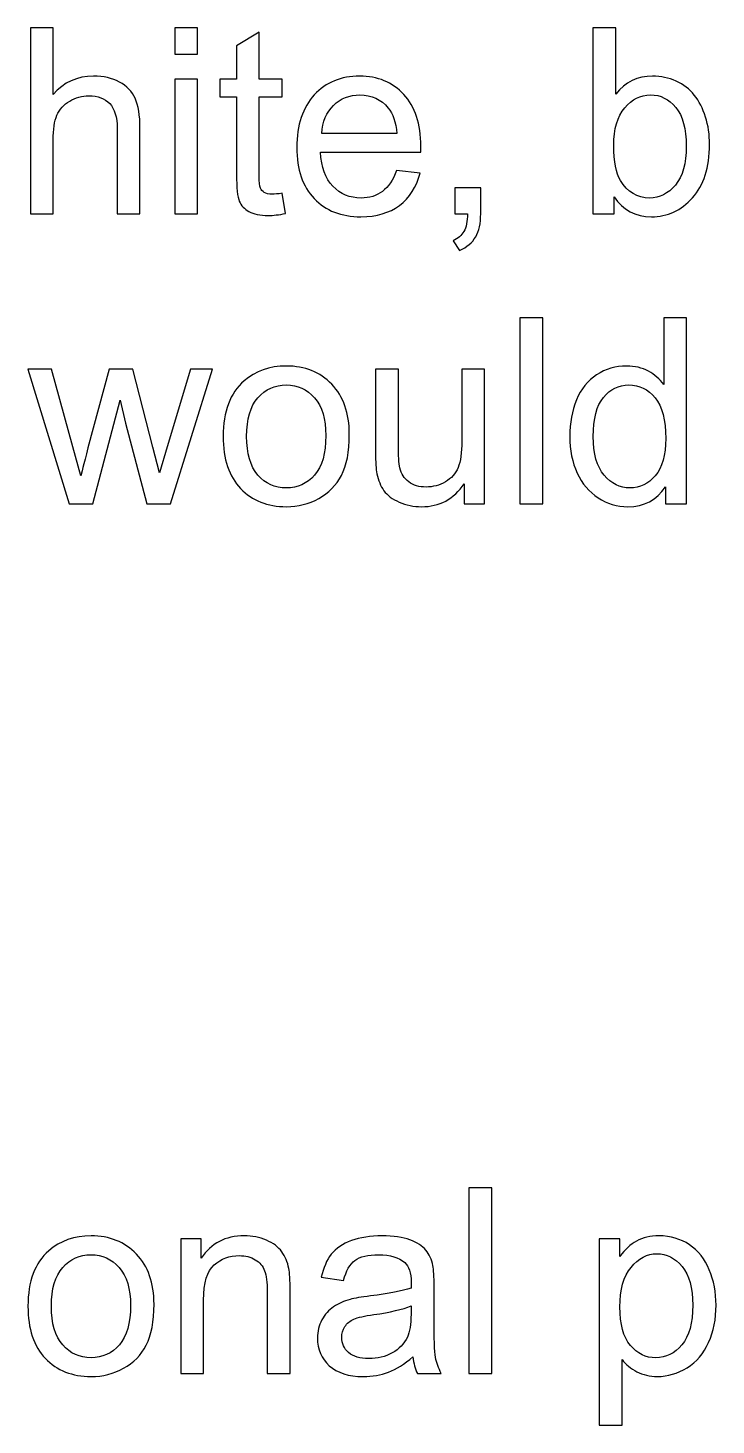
# Model space of a CAD drawing. Header units: centimetres. Extents: x -24.8 to 34.2, y -10 to 25.5.
# Drawn here: x 28.36 to 30.605, y 10.498 to 15.056 of the extents above; entities that cross this region are included whole.
import ezdxf

# ---------------------------------------------------------------- set-up
doc = ezdxf.new("R2010")
doc.units = ezdxf.units.CM
doc.header["$MEASUREMENT"] = 0
doc.layers.add('Layer 1', color=7, linetype='Continuous')

msp = doc.modelspace()

# ---------------------------------------------------------------- linework, layer by layer
at = {"layer": 'Layer 1', "color": 250}
for points, knots in [([(28.36784, 14.44979), (28.36784, 14.44979), (28.36784, 15.05586), (28.36784, 15.05586), (28.36784, 15.05586), (28.36784, 15.05586), (28.4422, 15.05586), (28.4422, 15.05586), (28.4422, 15.05586), (28.4422, 15.05586), (28.4422, 14.83841), (28.4422, 14.83841), (28.4422, 14.83841), (28.47692, 14.87862), (28.5208, 14.8988), (28.57372, 14.8988), (28.57372, 14.8988), (28.60617, 14.8988), (28.6344, 14.89231), (28.65839, 14.87947), (28.65839, 14.87947), (28.68237, 14.86677), (28.69959, 14.84899), (28.70989, 14.82641), (28.70989, 14.82641), (28.72019, 14.80384), (28.72541, 14.77096), (28.72541, 14.72806), (28.72541, 14.72806), (28.72541, 14.72806), (28.72541, 14.44979), (28.72541, 14.44979), (28.72541, 14.44979), (28.72541, 14.44979), (28.65091, 14.44979), (28.65091, 14.44979), (28.65091, 14.44979), (28.65091, 14.44979), (28.65091, 14.72806), (28.65091, 14.72806), (28.65091, 14.72806), (28.65091, 14.76517), (28.64286, 14.79226), (28.62678, 14.8092), (28.62678, 14.8092), (28.61069, 14.82613), (28.58783, 14.83474), (28.55834, 14.83474), (28.55834, 14.83474), (28.53632, 14.83474), (28.51558, 14.82895), (28.49611, 14.81752), (28.49611, 14.81752), (28.47664, 14.80609), (28.46281, 14.79057), (28.45462, 14.77096), (28.45462, 14.77096), (28.4463, 14.75148), (28.4422, 14.72439), (28.4422, 14.68996), (28.4422, 14.68996), (28.4422, 14.68996), (28.4422, 14.44979), (28.4422, 14.44979), (28.4422, 14.44979), (28.4422, 14.44979), (28.36784, 14.44979), (28.36784, 14.44979)], [0, 0, 0, 0, 0.0588235, 0.0588235, 0.0588235, 0.0588235, 0.1176471, 0.1176471, 0.1176471, 0.1176471, 0.1764706, 0.1764706, 0.1764706, 0.1764706, 0.2352941, 0.2352941, 0.2352941, 0.2352941, 0.2941176, 0.2941176, 0.2941176, 0.2941176, 0.3529412, 0.3529412, 0.3529412, 0.3529412, 0.4117647, 0.4117647, 0.4117647, 0.4117647, 0.4705882, 0.4705882, 0.4705882, 0.4705882, 0.5294118, 0.5294118, 0.5294118, 0.5294118, 0.5882353, 0.5882353, 0.5882353, 0.5882353, 0.6470588, 0.6470588, 0.6470588, 0.6470588, 0.7058824, 0.7058824, 0.7058824, 0.7058824, 0.7647059, 0.7647059, 0.7647059, 0.7647059, 0.8235294, 0.8235294, 0.8235294, 0.8235294, 0.8823529, 0.8823529, 0.8823529, 0.8823529, 0.9411765, 0.9411765, 0.9411765, 0.9411765, 1, 1, 1, 1]), ([(28.839, 14.9702), (28.839, 14.9702), (28.839, 15.05586), (28.839, 15.05586), (28.839, 15.05586), (28.839, 15.05586), (28.91351, 15.05586), (28.91351, 15.05586), (28.91351, 15.05586), (28.91351, 15.05586), (28.91351, 14.9702), (28.91351, 14.9702), (28.91351, 14.9702), (28.91351, 14.9702), (28.839, 14.9702), (28.839, 14.9702)], [0, 0, 0, 0, 0.25, 0.25, 0.25, 0.25, 0.5, 0.5, 0.5, 0.5, 0.75, 0.75, 0.75, 0.75, 1, 1, 1, 1]), ([(29.18924, 14.51639), (29.18924, 14.51639), (29.19996, 14.45064), (29.19996, 14.45064), (29.19996, 14.45064), (29.17908, 14.44626), (29.16031, 14.444), (29.1438, 14.444), (29.1438, 14.444), (29.11671, 14.444), (29.09582, 14.44824), (29.08086, 14.45685), (29.08086, 14.45685), (29.06605, 14.46531), (29.05561, 14.4766), (29.04954, 14.49057), (29.04954, 14.49057), (29.04347, 14.5044), (29.04037, 14.53375), (29.04037, 14.57834), (29.04037, 14.57834), (29.04037, 14.57834), (29.04037, 14.83093), (29.04037, 14.83093), (29.04037, 14.83093), (29.04037, 14.83093), (28.98576, 14.83093), (28.98576, 14.83093), (28.98576, 14.83093), (28.98576, 14.83093), (28.98576, 14.88878), (28.98576, 14.88878), (28.98576, 14.88878), (28.98576, 14.88878), (29.04037, 14.88878), (29.04037, 14.88878), (29.04037, 14.88878), (29.04037, 14.88878), (29.04037, 14.99758), (29.04037, 14.99758), (29.04037, 14.99758), (29.04037, 14.99758), (29.11445, 15.04217), (29.11445, 15.04217), (29.11445, 15.04217), (29.11445, 15.04217), (29.11445, 14.88878), (29.11445, 14.88878), (29.11445, 14.88878), (29.11445, 14.88878), (29.18924, 14.88878), (29.18924, 14.88878), (29.18924, 14.88878), (29.18924, 14.88878), (29.18924, 14.83093), (29.18924, 14.83093), (29.18924, 14.83093), (29.18924, 14.83093), (29.11445, 14.83093), (29.11445, 14.83093), (29.11445, 14.83093), (29.11445, 14.83093), (29.11445, 14.57425), (29.11445, 14.57425), (29.11445, 14.57425), (29.11445, 14.55294), (29.11572, 14.53939), (29.11826, 14.53333), (29.11826, 14.53333), (29.12094, 14.52726), (29.12517, 14.52246), (29.1311, 14.51879), (29.1311, 14.51879), (29.13703, 14.51527), (29.14549, 14.51343), (29.1565, 14.51343), (29.1565, 14.51343), (29.16483, 14.51343), (29.17569, 14.51442), (29.18924, 14.51639)], [0, 0, 0, 0, 0.05, 0.05, 0.05, 0.05, 0.1, 0.1, 0.1, 0.1, 0.15, 0.15, 0.15, 0.15, 0.2, 0.2, 0.2, 0.2, 0.25, 0.25, 0.25, 0.25, 0.3, 0.3, 0.3, 0.3, 0.35, 0.35, 0.35, 0.35, 0.4, 0.4, 0.4, 0.4, 0.45, 0.45, 0.45, 0.45, 0.5, 0.5, 0.5, 0.5, 0.55, 0.55, 0.55, 0.55, 0.6, 0.6, 0.6, 0.6, 0.65, 0.65, 0.65, 0.65, 0.7, 0.7, 0.7, 0.7, 0.75, 0.75, 0.75, 0.75, 0.8, 0.8, 0.8, 0.8, 0.85, 0.85, 0.85, 0.85, 0.9, 0.9, 0.9, 0.9, 0.95, 0.95, 0.95, 0.95, 1, 1, 1, 1]), ([(30.27197, 14.44979), (30.27197, 14.44979), (30.20297, 14.44979), (30.20297, 14.44979), (30.20297, 14.44979), (30.20297, 14.44979), (30.20297, 15.05586), (30.20297, 15.05586), (30.20297, 15.05586), (30.20297, 15.05586), (30.27733, 15.05586), (30.27733, 15.05586), (30.27733, 15.05586), (30.27733, 15.05586), (30.27733, 14.83968), (30.27733, 14.83968), (30.27733, 14.83968), (30.3088, 14.87905), (30.34887, 14.8988), (30.39756, 14.8988), (30.39756, 14.8988), (30.42465, 14.8988), (30.45019, 14.8933), (30.47432, 14.88243), (30.47432, 14.88243), (30.49845, 14.87157), (30.51821, 14.85619), (30.53387, 14.83657), (30.53387, 14.83657), (30.54939, 14.81682), (30.56167, 14.79311), (30.57042, 14.76517), (30.57042, 14.76517), (30.57931, 14.73737), (30.58368, 14.7076), (30.58368, 14.67599), (30.58368, 14.67599), (30.58368, 14.60064), (30.56505, 14.5425), (30.5278, 14.50144), (30.5278, 14.50144), (30.49069, 14.46037), (30.44596, 14.43991), (30.39389, 14.43991), (30.39389, 14.43991), (30.3421, 14.43991), (30.30146, 14.4615), (30.27197, 14.50482), (30.27197, 14.50482), (30.27197, 14.50482), (30.27197, 14.44979), (30.27197, 14.44979)], [0, 0, 0, 0, 0.0769231, 0.0769231, 0.0769231, 0.0769231, 0.1538462, 0.1538462, 0.1538462, 0.1538462, 0.2307692, 0.2307692, 0.2307692, 0.2307692, 0.3076923, 0.3076923, 0.3076923, 0.3076923, 0.3846154, 0.3846154, 0.3846154, 0.3846154, 0.4615385, 0.4615385, 0.4615385, 0.4615385, 0.5384615, 0.5384615, 0.5384615, 0.5384615, 0.6153846, 0.6153846, 0.6153846, 0.6153846, 0.6923077, 0.6923077, 0.6923077, 0.6923077, 0.7692308, 0.7692308, 0.7692308, 0.7692308, 0.8461538, 0.8461538, 0.8461538, 0.8461538, 0.9230769, 0.9230769, 0.9230769, 0.9230769, 1, 1, 1, 1]), ([(28.839, 14.44979), (28.839, 14.44979), (28.839, 14.88878), (28.839, 14.88878), (28.839, 14.88878), (28.839, 14.88878), (28.91351, 14.88878), (28.91351, 14.88878), (28.91351, 14.88878), (28.91351, 14.88878), (28.91351, 14.44979), (28.91351, 14.44979), (28.91351, 14.44979), (28.91351, 14.44979), (28.839, 14.44979), (28.839, 14.44979)], [0, 0, 0, 0, 0.25, 0.25, 0.25, 0.25, 0.5, 0.5, 0.5, 0.5, 0.75, 0.75, 0.75, 0.75, 1, 1, 1, 1]), ([(29.56247, 14.59118), (29.56247, 14.59118), (29.63938, 14.58173), (29.63938, 14.58173), (29.63938, 14.58173), (29.62724, 14.53671), (29.60481, 14.50186), (29.57207, 14.47702), (29.57207, 14.47702), (29.53919, 14.45233), (29.49728, 14.43991), (29.44634, 14.43991), (29.44634, 14.43991), (29.38213, 14.43991), (29.33119, 14.45967), (29.29366, 14.49918), (29.29366, 14.49918), (29.25598, 14.53869), (29.23721, 14.59415), (29.23721, 14.66555), (29.23721, 14.66555), (29.23721, 14.73949), (29.25626, 14.79678), (29.29422, 14.83756), (29.29422, 14.83756), (29.33232, 14.87834), (29.38157, 14.8988), (29.44225, 14.8988), (29.44225, 14.8988), (29.50095, 14.8988), (29.54893, 14.87876), (29.58604, 14.83883), (29.58604, 14.83883), (29.62329, 14.7989), (29.64192, 14.74259), (29.64192, 14.6702), (29.64192, 14.6702), (29.64192, 14.66569), (29.64178, 14.65906), (29.64149, 14.65031), (29.64149, 14.65031), (29.64149, 14.65031), (29.31412, 14.65031), (29.31412, 14.65031), (29.31412, 14.65031), (29.3168, 14.60205), (29.33049, 14.56508), (29.35504, 14.53954), (29.35504, 14.53954), (29.37959, 14.51385), (29.41007, 14.50101), (29.44676, 14.50101), (29.44676, 14.50101), (29.474, 14.50101), (29.49728, 14.50821), (29.51661, 14.5226), (29.51661, 14.5226), (29.53594, 14.53685), (29.55118, 14.55971), (29.56247, 14.59118)], [0, 0, 0, 0, 0.0666667, 0.0666667, 0.0666667, 0.0666667, 0.1333333, 0.1333333, 0.1333333, 0.1333333, 0.2, 0.2, 0.2, 0.2, 0.2666667, 0.2666667, 0.2666667, 0.2666667, 0.3333333, 0.3333333, 0.3333333, 0.3333333, 0.4, 0.4, 0.4, 0.4, 0.4666667, 0.4666667, 0.4666667, 0.4666667, 0.5333333, 0.5333333, 0.5333333, 0.5333333, 0.6, 0.6, 0.6, 0.6, 0.6666667, 0.6666667, 0.6666667, 0.6666667, 0.7333333, 0.7333333, 0.7333333, 0.7333333, 0.8, 0.8, 0.8, 0.8, 0.8666667, 0.8666667, 0.8666667, 0.8666667, 0.9333333, 0.9333333, 0.9333333, 0.9333333, 1, 1, 1, 1]), ([(29.31821, 14.71155), (29.31821, 14.71155), (29.56332, 14.71155), (29.56332, 14.71155), (29.56332, 14.71155), (29.56007, 14.74838), (29.55062, 14.77618), (29.53524, 14.79452), (29.53524, 14.79452), (29.51153, 14.82317), (29.48077, 14.83756), (29.44309, 14.83756), (29.44309, 14.83756), (29.40895, 14.83756), (29.38016, 14.82613), (29.35688, 14.80327), (29.35688, 14.80327), (29.33359, 14.78041), (29.32075, 14.74979), (29.31821, 14.71155)], [0, 0, 0, 0, 0.2, 0.2, 0.2, 0.2, 0.4, 0.4, 0.4, 0.4, 0.6, 0.6, 0.6, 0.6, 0.8, 0.8, 0.8, 0.8, 1, 1, 1, 1]), ([(30.27112, 14.6726), (30.27112, 14.61997), (30.27832, 14.58201), (30.29257, 14.55859), (30.29257, 14.55859), (30.316, 14.5202), (30.34775, 14.50101), (30.38768, 14.50101), (30.38768, 14.50101), (30.42028, 14.50101), (30.44836, 14.51512), (30.47206, 14.54349), (30.47206, 14.54349), (30.49577, 14.57171), (30.50762, 14.61376), (30.50762, 14.66978), (30.50762, 14.66978), (30.50762, 14.72707), (30.49619, 14.7694), (30.47347, 14.79664), (30.47347, 14.79664), (30.45076, 14.82387), (30.42324, 14.83756), (30.39107, 14.83756), (30.39107, 14.83756), (30.35847, 14.83756), (30.33039, 14.82345), (30.30668, 14.79523), (30.30668, 14.79523), (30.28298, 14.76701), (30.27112, 14.72608), (30.27112, 14.6726)], [0, 0, 0, 0, 0.125, 0.125, 0.125, 0.125, 0.25, 0.25, 0.25, 0.25, 0.375, 0.375, 0.375, 0.375, 0.5, 0.5, 0.5, 0.5, 0.625, 0.625, 0.625, 0.625, 0.75, 0.75, 0.75, 0.75, 0.875, 0.875, 0.875, 0.875, 1, 1, 1, 1]), ([(29.75226, 14.44979), (29.75226, 14.44979), (29.75226, 14.5346), (29.75226, 14.5346), (29.75226, 14.5346), (29.75226, 14.5346), (29.83707, 14.5346), (29.83707, 14.5346), (29.83707, 14.5346), (29.83707, 14.5346), (29.83707, 14.44979), (29.83707, 14.44979), (29.83707, 14.44979), (29.83707, 14.4186), (29.83157, 14.39349), (29.82056, 14.3743), (29.82056, 14.3743), (29.80941, 14.35525), (29.79191, 14.34043), (29.76807, 14.32985), (29.76807, 14.32985), (29.76807, 14.32985), (29.74732, 14.36174), (29.74732, 14.36174), (29.74732, 14.36174), (29.76299, 14.36865), (29.77456, 14.37881), (29.78204, 14.39208), (29.78204, 14.39208), (29.78951, 14.40548), (29.79361, 14.42467), (29.79445, 14.44979), (29.79445, 14.44979), (29.79445, 14.44979), (29.75226, 14.44979), (29.75226, 14.44979)], [0, 0, 0, 0, 0.1111111, 0.1111111, 0.1111111, 0.1111111, 0.2222222, 0.2222222, 0.2222222, 0.2222222, 0.3333333, 0.3333333, 0.3333333, 0.3333333, 0.4444444, 0.4444444, 0.4444444, 0.4444444, 0.5555556, 0.5555556, 0.5555556, 0.5555556, 0.6666667, 0.6666667, 0.6666667, 0.6666667, 0.7777778, 0.7777778, 0.7777778, 0.7777778, 0.8888889, 0.8888889, 0.8888889, 0.8888889, 1, 1, 1, 1]), ([(29.96479, 13.50393), (29.96479, 13.50393), (29.96479, 14.11), (29.96479, 14.11), (29.96479, 14.11), (29.96479, 14.11), (30.03915, 14.11), (30.03915, 14.11), (30.03915, 14.11), (30.03915, 14.11), (30.03915, 13.50393), (30.03915, 13.50393), (30.03915, 13.50393), (30.03915, 13.50393), (29.96479, 13.50393), (29.96479, 13.50393)], [0, 0, 0, 0, 0.25, 0.25, 0.25, 0.25, 0.5, 0.5, 0.5, 0.5, 0.75, 0.75, 0.75, 0.75, 1, 1, 1, 1]), ([(30.43934, 13.50393), (30.43934, 13.50393), (30.43934, 13.55939), (30.43934, 13.55939), (30.43934, 13.55939), (30.41154, 13.51578), (30.37062, 13.49405), (30.31657, 13.49405), (30.31657, 13.49405), (30.28158, 13.49405), (30.24941, 13.50365), (30.22005, 13.52298), (30.22005, 13.52298), (30.1907, 13.54217), (30.16799, 13.56912), (30.15176, 13.60384), (30.15176, 13.60384), (30.13567, 13.63841), (30.12763, 13.67806), (30.12763, 13.72307), (30.12763, 13.72307), (30.12763, 13.76682), (30.13497, 13.80661), (30.1495, 13.84231), (30.1495, 13.84231), (30.16418, 13.87801), (30.18605, 13.90539), (30.21526, 13.9243), (30.21526, 13.9243), (30.24447, 13.94335), (30.2772, 13.95294), (30.31333, 13.95294), (30.31333, 13.95294), (30.33972, 13.95294), (30.36328, 13.9473), (30.38388, 13.93615), (30.38388, 13.93615), (30.40463, 13.925), (30.42142, 13.91047), (30.4344, 13.89255), (30.4344, 13.89255), (30.4344, 13.89255), (30.4344, 14.11), (30.4344, 14.11), (30.4344, 14.11), (30.4344, 14.11), (30.50834, 14.11), (30.50834, 14.11), (30.50834, 14.11), (30.50834, 14.11), (30.50834, 13.50393), (30.50834, 13.50393), (30.50834, 13.50393), (30.50834, 13.50393), (30.43934, 13.50393), (30.43934, 13.50393)], [0, 0, 0, 0, 0.0714286, 0.0714286, 0.0714286, 0.0714286, 0.1428571, 0.1428571, 0.1428571, 0.1428571, 0.2142857, 0.2142857, 0.2142857, 0.2142857, 0.2857143, 0.2857143, 0.2857143, 0.2857143, 0.3571429, 0.3571429, 0.3571429, 0.3571429, 0.4285714, 0.4285714, 0.4285714, 0.4285714, 0.5, 0.5, 0.5, 0.5, 0.5714286, 0.5714286, 0.5714286, 0.5714286, 0.6428571, 0.6428571, 0.6428571, 0.6428571, 0.7142857, 0.7142857, 0.7142857, 0.7142857, 0.7857143, 0.7857143, 0.7857143, 0.7857143, 0.8571429, 0.8571429, 0.8571429, 0.8571429, 0.9285714, 0.9285714, 0.9285714, 0.9285714, 1, 1, 1, 1]), ([(28.99692, 13.7235), (28.99692, 13.80478), (29.0195, 13.86503), (29.06479, 13.90412), (29.06479, 13.90412), (29.10247, 13.93657), (29.14847, 13.95294), (29.2028, 13.95294), (29.2028, 13.95294), (29.2632, 13.95294), (29.31258, 13.93319), (29.35082, 13.89353), (29.35082, 13.89353), (29.38921, 13.85402), (29.40826, 13.79941), (29.40826, 13.72971), (29.40826, 13.72971), (29.40826, 13.67312), (29.39979, 13.62867), (29.38286, 13.59636), (29.38286, 13.59636), (29.36592, 13.5639), (29.34123, 13.53878), (29.30892, 13.52086), (29.30892, 13.52086), (29.27646, 13.50294), (29.24118, 13.49405), (29.2028, 13.49405), (29.2028, 13.49405), (29.14142, 13.49405), (29.09175, 13.51367), (29.05379, 13.55318), (29.05379, 13.55318), (29.01583, 13.59255), (28.99692, 13.64927), (28.99692, 13.7235)], [0, 0, 0, 0, 0.1111111, 0.1111111, 0.1111111, 0.1111111, 0.2222222, 0.2222222, 0.2222222, 0.2222222, 0.3333333, 0.3333333, 0.3333333, 0.3333333, 0.4444444, 0.4444444, 0.4444444, 0.4444444, 0.5555556, 0.5555556, 0.5555556, 0.5555556, 0.6666667, 0.6666667, 0.6666667, 0.6666667, 0.7777778, 0.7777778, 0.7777778, 0.7777778, 0.8888889, 0.8888889, 0.8888889, 0.8888889, 1, 1, 1, 1]), ([(28.49429, 13.50393), (28.49429, 13.50393), (28.35995, 13.94292), (28.35995, 13.94292), (28.35995, 13.94292), (28.35995, 13.94292), (28.43685, 13.94292), (28.43685, 13.94292), (28.43685, 13.94292), (28.43685, 13.94292), (28.5067, 13.68949), (28.5067, 13.68949), (28.5067, 13.68949), (28.5067, 13.68949), (28.53267, 13.59523), (28.53267, 13.59523), (28.53267, 13.59523), (28.5338, 13.60003), (28.54142, 13.63022), (28.55539, 13.68582), (28.55539, 13.68582), (28.55539, 13.68582), (28.62524, 13.94292), (28.62524, 13.94292), (28.62524, 13.94292), (28.62524, 13.94292), (28.70172, 13.94292), (28.70172, 13.94292), (28.70172, 13.94292), (28.70172, 13.94292), (28.76748, 13.68836), (28.76748, 13.68836), (28.76748, 13.68836), (28.76748, 13.68836), (28.78949, 13.6044), (28.78949, 13.6044), (28.78949, 13.6044), (28.78949, 13.6044), (28.81461, 13.68921), (28.81461, 13.68921), (28.81461, 13.68921), (28.81461, 13.68921), (28.88982, 13.94292), (28.88982, 13.94292), (28.88982, 13.94292), (28.88982, 13.94292), (28.96221, 13.94292), (28.96221, 13.94292), (28.96221, 13.94292), (28.96221, 13.94292), (28.82491, 13.50393), (28.82491, 13.50393), (28.82491, 13.50393), (28.82491, 13.50393), (28.74772, 13.50393), (28.74772, 13.50393), (28.74772, 13.50393), (28.74772, 13.50393), (28.67787, 13.76682), (28.67787, 13.76682), (28.67787, 13.76682), (28.67787, 13.76682), (28.6608, 13.84175), (28.6608, 13.84175), (28.6608, 13.84175), (28.6608, 13.84175), (28.57204, 13.50393), (28.57204, 13.50393), (28.57204, 13.50393), (28.57204, 13.50393), (28.49429, 13.50393), (28.49429, 13.50393)], [0, 0, 0, 0, 0.0555556, 0.0555556, 0.0555556, 0.0555556, 0.1111111, 0.1111111, 0.1111111, 0.1111111, 0.1666667, 0.1666667, 0.1666667, 0.1666667, 0.2222222, 0.2222222, 0.2222222, 0.2222222, 0.2777778, 0.2777778, 0.2777778, 0.2777778, 0.3333333, 0.3333333, 0.3333333, 0.3333333, 0.3888889, 0.3888889, 0.3888889, 0.3888889, 0.4444444, 0.4444444, 0.4444444, 0.4444444, 0.5, 0.5, 0.5, 0.5, 0.5555556, 0.5555556, 0.5555556, 0.5555556, 0.6111111, 0.6111111, 0.6111111, 0.6111111, 0.6666667, 0.6666667, 0.6666667, 0.6666667, 0.7222222, 0.7222222, 0.7222222, 0.7222222, 0.7777778, 0.7777778, 0.7777778, 0.7777778, 0.8333333, 0.8333333, 0.8333333, 0.8333333, 0.8888889, 0.8888889, 0.8888889, 0.8888889, 0.9444444, 0.9444444, 0.9444444, 0.9444444, 1, 1, 1, 1]), ([(29.78332, 13.50393), (29.78332, 13.50393), (29.78332, 13.56842), (29.78332, 13.56842), (29.78332, 13.56842), (29.74903, 13.51875), (29.70261, 13.49405), (29.64391, 13.49405), (29.64391, 13.49405), (29.61808, 13.49405), (29.59381, 13.49899), (29.57138, 13.50887), (29.57138, 13.50887), (29.54894, 13.51875), (29.53229, 13.53131), (29.52142, 13.54626), (29.52142, 13.54626), (29.51042, 13.56136), (29.5028, 13.57971), (29.49842, 13.60144), (29.49842, 13.60144), (29.49546, 13.61611), (29.49391, 13.63925), (29.49391, 13.671), (29.49391, 13.671), (29.49391, 13.671), (29.49391, 13.94292), (29.49391, 13.94292), (29.49391, 13.94292), (29.49391, 13.94292), (29.56827, 13.94292), (29.56827, 13.94292), (29.56827, 13.94292), (29.56827, 13.94292), (29.56827, 13.69951), (29.56827, 13.69951), (29.56827, 13.69951), (29.56827, 13.66056), (29.56982, 13.63446), (29.57279, 13.62091), (29.57279, 13.62091), (29.57758, 13.6013), (29.58746, 13.58606), (29.60256, 13.57477), (29.60256, 13.57477), (29.6178, 13.56362), (29.63657, 13.55812), (29.65886, 13.55812), (29.65886, 13.55812), (29.68116, 13.55812), (29.70204, 13.56376), (29.72166, 13.57519), (29.72166, 13.57519), (29.74127, 13.58662), (29.7551, 13.60228), (29.76314, 13.6219), (29.76314, 13.6219), (29.77133, 13.64165), (29.77542, 13.6703), (29.77542, 13.70769), (29.77542, 13.70769), (29.77542, 13.70769), (29.77542, 13.94292), (29.77542, 13.94292), (29.77542, 13.94292), (29.77542, 13.94292), (29.84979, 13.94292), (29.84979, 13.94292), (29.84979, 13.94292), (29.84979, 13.94292), (29.84979, 13.50393), (29.84979, 13.50393), (29.84979, 13.50393), (29.84979, 13.50393), (29.78332, 13.50393), (29.78332, 13.50393)], [0, 0, 0, 0, 0.0526316, 0.0526316, 0.0526316, 0.0526316, 0.1052632, 0.1052632, 0.1052632, 0.1052632, 0.1578947, 0.1578947, 0.1578947, 0.1578947, 0.2105263, 0.2105263, 0.2105263, 0.2105263, 0.2631579, 0.2631579, 0.2631579, 0.2631579, 0.3157895, 0.3157895, 0.3157895, 0.3157895, 0.3684211, 0.3684211, 0.3684211, 0.3684211, 0.4210526, 0.4210526, 0.4210526, 0.4210526, 0.4736842, 0.4736842, 0.4736842, 0.4736842, 0.5263158, 0.5263158, 0.5263158, 0.5263158, 0.5789474, 0.5789474, 0.5789474, 0.5789474, 0.6315789, 0.6315789, 0.6315789, 0.6315789, 0.6842105, 0.6842105, 0.6842105, 0.6842105, 0.7368421, 0.7368421, 0.7368421, 0.7368421, 0.7894737, 0.7894737, 0.7894737, 0.7894737, 0.8421053, 0.8421053, 0.8421053, 0.8421053, 0.8947368, 0.8947368, 0.8947368, 0.8947368, 0.9473684, 0.9473684, 0.9473684, 0.9473684, 1, 1, 1, 1]), ([(29.0734, 13.7235), (29.0734, 13.66719), (29.08568, 13.62514), (29.11023, 13.5972), (29.11023, 13.5972), (29.13479, 13.56912), (29.16569, 13.55515), (29.2028, 13.55515), (29.2028, 13.55515), (29.23977, 13.55515), (29.27053, 13.56926), (29.29509, 13.59734), (29.29509, 13.59734), (29.3195, 13.62543), (29.33177, 13.66832), (29.33177, 13.7259), (29.33177, 13.7259), (29.33177, 13.78022), (29.3195, 13.82143), (29.2948, 13.84937), (29.2948, 13.84937), (29.27011, 13.87731), (29.23949, 13.89128), (29.2028, 13.89128), (29.2028, 13.89128), (29.16569, 13.89128), (29.13479, 13.87731), (29.11023, 13.84951), (29.11023, 13.84951), (29.08568, 13.82171), (29.0734, 13.77966), (29.0734, 13.7235)], [0, 0, 0, 0, 0.125, 0.125, 0.125, 0.125, 0.25, 0.25, 0.25, 0.25, 0.375, 0.375, 0.375, 0.375, 0.5, 0.5, 0.5, 0.5, 0.625, 0.625, 0.625, 0.625, 0.75, 0.75, 0.75, 0.75, 0.875, 0.875, 0.875, 0.875, 1, 1, 1, 1]), ([(30.20411, 13.72307), (30.20411, 13.66677), (30.21596, 13.62472), (30.23967, 13.59692), (30.23967, 13.59692), (30.26338, 13.56912), (30.29132, 13.55515), (30.32363, 13.55515), (30.32363, 13.55515), (30.35608, 13.55515), (30.38374, 13.56856), (30.40646, 13.59509), (30.40646, 13.59509), (30.42918, 13.62162), (30.44061, 13.66226), (30.44061, 13.71686), (30.44061, 13.71686), (30.44061, 13.77698), (30.42904, 13.821), (30.4059, 13.84909), (30.4059, 13.84909), (30.38275, 13.87731), (30.35425, 13.89128), (30.32024, 13.89128), (30.32024, 13.89128), (30.28722, 13.89128), (30.25957, 13.87773), (30.23741, 13.85078), (30.23741, 13.85078), (30.21526, 13.82383), (30.20411, 13.78121), (30.20411, 13.72307)], [0, 0, 0, 0, 0.125, 0.125, 0.125, 0.125, 0.25, 0.25, 0.25, 0.25, 0.375, 0.375, 0.375, 0.375, 0.5, 0.5, 0.5, 0.5, 0.625, 0.625, 0.625, 0.625, 0.75, 0.75, 0.75, 0.75, 0.875, 0.875, 0.875, 0.875, 1, 1, 1, 1]), ([(29.79865, 10.66635), (29.79865, 10.66635), (29.79865, 11.27242), (29.79865, 11.27242), (29.79865, 11.27242), (29.79865, 11.27242), (29.87301, 11.27242), (29.87301, 11.27242), (29.87301, 11.27242), (29.87301, 11.27242), (29.87301, 10.66635), (29.87301, 10.66635), (29.87301, 10.66635), (29.87301, 10.66635), (29.79865, 10.66635), (29.79865, 10.66635)], [0, 0, 0, 0, 0.25, 0.25, 0.25, 0.25, 0.5, 0.5, 0.5, 0.5, 0.75, 0.75, 0.75, 0.75, 1, 1, 1, 1]), ([(28.3599, 10.88592), (28.3599, 10.9672), (28.38248, 11.02745), (28.42777, 11.06654), (28.42777, 11.06654), (28.46545, 11.09899), (28.51145, 11.11536), (28.56578, 11.11536), (28.56578, 11.11536), (28.62618, 11.11536), (28.67556, 11.09561), (28.7138, 11.05595), (28.7138, 11.05595), (28.75219, 11.01644), (28.77124, 10.96183), (28.77124, 10.89213), (28.77124, 10.89213), (28.77124, 10.83554), (28.76277, 10.79109), (28.74584, 10.75878), (28.74584, 10.75878), (28.7289, 10.72632), (28.70421, 10.7012), (28.6719, 10.68328), (28.6719, 10.68328), (28.63944, 10.66536), (28.60416, 10.65647), (28.56578, 10.65647), (28.56578, 10.65647), (28.5044, 10.65647), (28.45473, 10.67609), (28.41677, 10.7156), (28.41677, 10.7156), (28.37881, 10.75497), (28.3599, 10.81169), (28.3599, 10.88592)], [0, 0, 0, 0, 0.1111111, 0.1111111, 0.1111111, 0.1111111, 0.2222222, 0.2222222, 0.2222222, 0.2222222, 0.3333333, 0.3333333, 0.3333333, 0.3333333, 0.4444444, 0.4444444, 0.4444444, 0.4444444, 0.5555556, 0.5555556, 0.5555556, 0.5555556, 0.6666667, 0.6666667, 0.6666667, 0.6666667, 0.7777778, 0.7777778, 0.7777778, 0.7777778, 0.8888889, 0.8888889, 0.8888889, 0.8888889, 1, 1, 1, 1]), ([(28.85858, 10.66635), (28.85858, 10.66635), (28.85858, 11.10534), (28.85858, 11.10534), (28.85858, 11.10534), (28.85858, 11.10534), (28.92547, 11.10534), (28.92547, 11.10534), (28.92547, 11.10534), (28.92547, 11.10534), (28.92547, 11.04297), (28.92547, 11.04297), (28.92547, 11.04297), (28.95778, 11.09123), (29.00435, 11.11536), (29.06516, 11.11536), (29.06516, 11.11536), (29.09169, 11.11536), (29.11596, 11.11056), (29.13812, 11.10111), (29.13812, 11.10111), (29.16041, 11.09151), (29.17692, 11.0791), (29.18793, 11.06357), (29.18793, 11.06357), (29.19908, 11.04819), (29.2067, 11.02985), (29.21121, 11.00868), (29.21121, 11.00868), (29.21389, 10.99485), (29.21531, 10.97072), (29.21531, 10.93629), (29.21531, 10.93629), (29.21531, 10.93629), (29.21531, 10.66635), (29.21531, 10.66635), (29.21531, 10.66635), (29.21531, 10.66635), (29.1408, 10.66635), (29.1408, 10.66635), (29.1408, 10.66635), (29.1408, 10.66635), (29.1408, 10.93347), (29.1408, 10.93347), (29.1408, 10.93347), (29.1408, 10.96367), (29.13798, 10.98639), (29.13219, 11.00149), (29.13219, 11.00149), (29.12641, 11.01644), (29.11611, 11.02844), (29.10143, 11.03733), (29.10143, 11.03733), (29.08661, 11.04636), (29.0694, 11.05087), (29.0495, 11.05087), (29.0495, 11.05087), (29.01775, 11.05087), (28.99052, 11.04071), (28.96738, 11.02068), (28.96738, 11.02068), (28.94437, 11.0005), (28.93294, 10.9624), (28.93294, 10.9061), (28.93294, 10.9061), (28.93294, 10.9061), (28.93294, 10.66635), (28.93294, 10.66635), (28.93294, 10.66635), (28.93294, 10.66635), (28.85858, 10.66635), (28.85858, 10.66635)], [0, 0, 0, 0, 0.0555556, 0.0555556, 0.0555556, 0.0555556, 0.1111111, 0.1111111, 0.1111111, 0.1111111, 0.1666667, 0.1666667, 0.1666667, 0.1666667, 0.2222222, 0.2222222, 0.2222222, 0.2222222, 0.2777778, 0.2777778, 0.2777778, 0.2777778, 0.3333333, 0.3333333, 0.3333333, 0.3333333, 0.3888889, 0.3888889, 0.3888889, 0.3888889, 0.4444444, 0.4444444, 0.4444444, 0.4444444, 0.5, 0.5, 0.5, 0.5, 0.5555556, 0.5555556, 0.5555556, 0.5555556, 0.6111111, 0.6111111, 0.6111111, 0.6111111, 0.6666667, 0.6666667, 0.6666667, 0.6666667, 0.7222222, 0.7222222, 0.7222222, 0.7222222, 0.7777778, 0.7777778, 0.7777778, 0.7777778, 0.8333333, 0.8333333, 0.8333333, 0.8333333, 0.8888889, 0.8888889, 0.8888889, 0.8888889, 0.9444444, 0.9444444, 0.9444444, 0.9444444, 1, 1, 1, 1]), ([(29.61591, 10.72054), (29.58826, 10.69711), (29.56173, 10.6806), (29.53633, 10.67087), (29.53633, 10.67087), (29.51079, 10.66127), (29.48341, 10.65647), (29.4542, 10.65647), (29.4542, 10.65647), (29.40594, 10.65647), (29.36897, 10.66818), (29.34301, 10.69175), (29.34301, 10.69175), (29.31718, 10.71532), (29.3042, 10.74551), (29.3042, 10.78206), (29.3042, 10.78206), (29.3042, 10.80365), (29.309, 10.82326), (29.31888, 10.84104), (29.31888, 10.84104), (29.32861, 10.85882), (29.34145, 10.87308), (29.35726, 10.8838), (29.35726, 10.8838), (29.3732, 10.89452), (29.39098, 10.90271), (29.41088, 10.90821), (29.41088, 10.90821), (29.42541, 10.91202), (29.44743, 10.91583), (29.47692, 10.91936), (29.47692, 10.91936), (29.53703, 10.92656), (29.58134, 10.93502), (29.6097, 10.94504), (29.6097, 10.94504), (29.60999, 10.9552), (29.61013, 10.96169), (29.61013, 10.96437), (29.61013, 10.96437), (29.61013, 10.99471), (29.60307, 11.01616), (29.58896, 11.02844), (29.58896, 11.02844), (29.57005, 11.04537), (29.54169, 11.0537), (29.50429, 11.0537), (29.50429, 11.0537), (29.4693, 11.0537), (29.44348, 11.04763), (29.42668, 11.03535), (29.42668, 11.03535), (29.41003, 11.02308), (29.39776, 11.00135), (29.38971, 10.97016), (29.38971, 10.97016), (29.38971, 10.97016), (29.31704, 10.98018), (29.31704, 10.98018), (29.31704, 10.98018), (29.32367, 11.01122), (29.33454, 11.03648), (29.34964, 11.05553), (29.34964, 11.05553), (29.36474, 11.07472), (29.38675, 11.08954), (29.4154, 11.09984), (29.4154, 11.09984), (29.44404, 11.11014), (29.4772, 11.11536), (29.51502, 11.11536), (29.51502, 11.11536), (29.55255, 11.11536), (29.58289, 11.11085), (29.60632, 11.1021), (29.60632, 11.1021), (29.62974, 11.09321), (29.64696, 11.0822), (29.6581, 11.0688), (29.6581, 11.0688), (29.66911, 11.05539), (29.67673, 11.0386), (29.68125, 11.01814), (29.68125, 11.01814), (29.68365, 11.00544), (29.68492, 10.98258), (29.68492, 10.94956), (29.68492, 10.94956), (29.68492, 10.94956), (29.68492, 10.85036), (29.68492, 10.85036), (29.68492, 10.85036), (29.68492, 10.78107), (29.68647, 10.73733), (29.68971, 10.71913), (29.68971, 10.71913), (29.69282, 10.70078), (29.69917, 10.68314), (29.70848, 10.66635), (29.70848, 10.66635), (29.70848, 10.66635), (29.63073, 10.66635), (29.63073, 10.66635), (29.63073, 10.66635), (29.62311, 10.68173), (29.61803, 10.69979), (29.61591, 10.72054)], [0, 0, 0, 0, 0.037037, 0.037037, 0.037037, 0.037037, 0.0740741, 0.0740741, 0.0740741, 0.0740741, 0.1111111, 0.1111111, 0.1111111, 0.1111111, 0.1481481, 0.1481481, 0.1481481, 0.1481481, 0.1851852, 0.1851852, 0.1851852, 0.1851852, 0.2222222, 0.2222222, 0.2222222, 0.2222222, 0.2592593, 0.2592593, 0.2592593, 0.2592593, 0.2962963, 0.2962963, 0.2962963, 0.2962963, 0.3333333, 0.3333333, 0.3333333, 0.3333333, 0.3703704, 0.3703704, 0.3703704, 0.3703704, 0.4074074, 0.4074074, 0.4074074, 0.4074074, 0.4444444, 0.4444444, 0.4444444, 0.4444444, 0.4814815, 0.4814815, 0.4814815, 0.4814815, 0.5185185, 0.5185185, 0.5185185, 0.5185185, 0.5555556, 0.5555556, 0.5555556, 0.5555556, 0.5925926, 0.5925926, 0.5925926, 0.5925926, 0.6296296, 0.6296296, 0.6296296, 0.6296296, 0.6666667, 0.6666667, 0.6666667, 0.6666667, 0.7037037, 0.7037037, 0.7037037, 0.7037037, 0.7407407, 0.7407407, 0.7407407, 0.7407407, 0.7777778, 0.7777778, 0.7777778, 0.7777778, 0.8148148, 0.8148148, 0.8148148, 0.8148148, 0.8518519, 0.8518519, 0.8518519, 0.8518519, 0.8888889, 0.8888889, 0.8888889, 0.8888889, 0.9259259, 0.9259259, 0.9259259, 0.9259259, 0.962963, 0.962963, 0.962963, 0.962963, 1, 1, 1, 1]), ([(30.22367, 10.49815), (30.22367, 10.49815), (30.22367, 11.10534), (30.22367, 11.10534), (30.22367, 11.10534), (30.22367, 11.10534), (30.2914, 11.10534), (30.2914, 11.10534), (30.2914, 11.10534), (30.2914, 11.10534), (30.2914, 11.04833), (30.2914, 11.04833), (30.2914, 11.04833), (30.30735, 11.07063), (30.32541, 11.08742), (30.34559, 11.09857), (30.34559, 11.09857), (30.36563, 11.10972), (30.39004, 11.11536), (30.41868, 11.11536), (30.41868, 11.11536), (30.45622, 11.11536), (30.48924, 11.10563), (30.51788, 11.08643), (30.51788, 11.08643), (30.54667, 11.0671), (30.56826, 11.03987), (30.58279, 11.00473), (30.58279, 11.00473), (30.59747, 10.9696), (30.60481, 10.93107), (30.60481, 10.88916), (30.60481, 10.88916), (30.60481, 10.84429), (30.59676, 10.80379), (30.58054, 10.76781), (30.58054, 10.76781), (30.56445, 10.73183), (30.54103, 10.70431), (30.51026, 10.68512), (30.51026, 10.68512), (30.4795, 10.66607), (30.44719, 10.65647), (30.41332, 10.65647), (30.41332, 10.65647), (30.38849, 10.65647), (30.36633, 10.66169), (30.34658, 10.67214), (30.34658, 10.67214), (30.32682, 10.68258), (30.31073, 10.69584), (30.29803, 10.71179), (30.29803, 10.71179), (30.29803, 10.71179), (30.29803, 10.49815), (30.29803, 10.49815), (30.29803, 10.49815), (30.29803, 10.49815), (30.22367, 10.49815), (30.22367, 10.49815)], [0, 0, 0, 0, 0.0666667, 0.0666667, 0.0666667, 0.0666667, 0.1333333, 0.1333333, 0.1333333, 0.1333333, 0.2, 0.2, 0.2, 0.2, 0.2666667, 0.2666667, 0.2666667, 0.2666667, 0.3333333, 0.3333333, 0.3333333, 0.3333333, 0.4, 0.4, 0.4, 0.4, 0.4666667, 0.4666667, 0.4666667, 0.4666667, 0.5333333, 0.5333333, 0.5333333, 0.5333333, 0.6, 0.6, 0.6, 0.6, 0.6666667, 0.6666667, 0.6666667, 0.6666667, 0.7333333, 0.7333333, 0.7333333, 0.7333333, 0.8, 0.8, 0.8, 0.8, 0.8666667, 0.8666667, 0.8666667, 0.8666667, 0.9333333, 0.9333333, 0.9333333, 0.9333333, 1, 1, 1, 1]), ([(28.43638, 10.88592), (28.43638, 10.82961), (28.44866, 10.78756), (28.47321, 10.75962), (28.47321, 10.75962), (28.49777, 10.73154), (28.52867, 10.71757), (28.56578, 10.71757), (28.56578, 10.71757), (28.60275, 10.71757), (28.63351, 10.73168), (28.65807, 10.75976), (28.65807, 10.75976), (28.68248, 10.78785), (28.69475, 10.83074), (28.69475, 10.88832), (28.69475, 10.88832), (28.69475, 10.94264), (28.68248, 10.98385), (28.65778, 11.01179), (28.65778, 11.01179), (28.63309, 11.03973), (28.60247, 11.0537), (28.56578, 11.0537), (28.56578, 11.0537), (28.52867, 11.0537), (28.49777, 11.03973), (28.47321, 11.01193), (28.47321, 11.01193), (28.44866, 10.98413), (28.43638, 10.94208), (28.43638, 10.88592)], [0, 0, 0, 0, 0.125, 0.125, 0.125, 0.125, 0.25, 0.25, 0.25, 0.25, 0.375, 0.375, 0.375, 0.375, 0.5, 0.5, 0.5, 0.5, 0.625, 0.625, 0.625, 0.625, 0.75, 0.75, 0.75, 0.75, 0.875, 0.875, 0.875, 0.875, 1, 1, 1, 1]), ([(30.29098, 10.88338), (30.29098, 10.82693), (30.30241, 10.78516), (30.32527, 10.75807), (30.32527, 10.75807), (30.34813, 10.73112), (30.37593, 10.71757), (30.40838, 10.71757), (30.40838, 10.71757), (30.4414, 10.71757), (30.46977, 10.73154), (30.49333, 10.75962), (30.49333, 10.75962), (30.5169, 10.78756), (30.52875, 10.83088), (30.52875, 10.88959), (30.52875, 10.88959), (30.52875, 10.94561), (30.51718, 10.98738), (30.49418, 11.01532), (30.49418, 11.01532), (30.47118, 11.04311), (30.44366, 11.05708), (30.41177, 11.05708), (30.41177, 11.05708), (30.38002, 11.05708), (30.35194, 11.04227), (30.32753, 11.01263), (30.32753, 11.01263), (30.30311, 10.983), (30.29098, 10.93982), (30.29098, 10.88338)], [0, 0, 0, 0, 0.125, 0.125, 0.125, 0.125, 0.25, 0.25, 0.25, 0.25, 0.375, 0.375, 0.375, 0.375, 0.5, 0.5, 0.5, 0.5, 0.625, 0.625, 0.625, 0.625, 0.75, 0.75, 0.75, 0.75, 0.875, 0.875, 0.875, 0.875, 1, 1, 1, 1]), ([(29.6097, 10.88676), (29.58261, 10.87562), (29.54211, 10.8663), (29.48821, 10.85854), (29.48821, 10.85854), (29.45759, 10.85417), (29.43586, 10.84923), (29.4233, 10.84373), (29.4233, 10.84373), (29.4106, 10.83822), (29.40072, 10.83018), (29.39395, 10.81945), (29.39395, 10.81945), (29.38703, 10.80887), (29.3835, 10.79716), (29.3835, 10.78418), (29.3835, 10.78418), (29.3835, 10.76428), (29.39112, 10.74777), (29.40608, 10.73451), (29.40608, 10.73451), (29.42104, 10.72138), (29.44305, 10.71475), (29.47198, 10.71475), (29.47198, 10.71475), (29.50063, 10.71475), (29.52617, 10.72096), (29.54846, 10.73352), (29.54846, 10.73352), (29.57076, 10.74608), (29.58727, 10.76329), (29.59771, 10.78502), (29.59771, 10.78502), (29.60575, 10.80182), (29.6097, 10.82665), (29.6097, 10.85939), (29.6097, 10.85939), (29.6097, 10.85939), (29.6097, 10.88676), (29.6097, 10.88676)], [0, 0, 0, 0, 0.1, 0.1, 0.1, 0.1, 0.2, 0.2, 0.2, 0.2, 0.3, 0.3, 0.3, 0.3, 0.4, 0.4, 0.4, 0.4, 0.5, 0.5, 0.5, 0.5, 0.6, 0.6, 0.6, 0.6, 0.7, 0.7, 0.7, 0.7, 0.8, 0.8, 0.8, 0.8, 0.9, 0.9, 0.9, 0.9, 1, 1, 1, 1])]:
    msp.add_open_spline(points, degree=3, knots=knots, dxfattribs=at)

doc.saveas('drawing.dxf')
